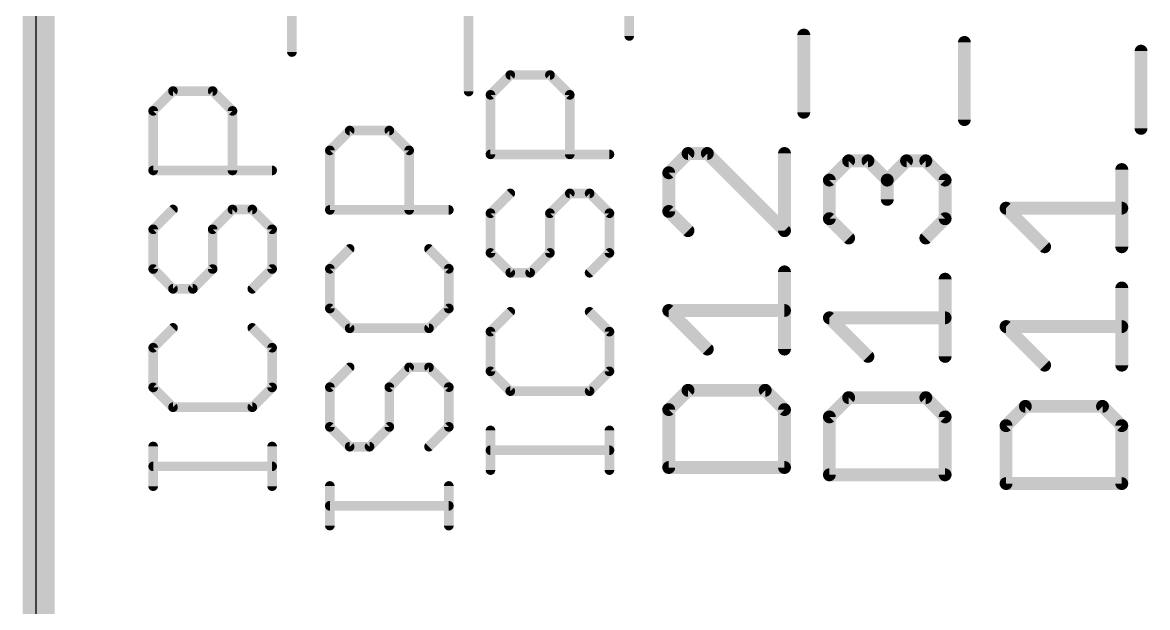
# Model space of a CAD drawing. Extents: x -2.6 to 77.4, y -0.1 to 55.9.
# Drawn here: x 68.47 to 77.37, y 30.63 to 35.26 of the extents above; entities that cross this region are included whole.
import ezdxf

# ---------------------------------------------------------------- set-up
doc = ezdxf.new("R2010")
doc.units = 0
for name, color, linetype in [('1', 12, 'CONTINUOUS'), ('16', 132, 'CONTINUOUS'), ('20', 53, 'CONTINUOUS'), ('27', 253, 'CONTINUOUS')]:
    doc.layers.add(name, color=color, linetype=linetype)

msp = doc.modelspace()

# ---------------------------------------------------------------- linework, layer by layer
at = {"layer": '1', "const_width": 0.254}
msp.add_lwpolyline([(68.6, 0), (68.6, 53.4)], dxfattribs=at)
at = {"layer": '16', "const_width": 0.254}
msp.add_lwpolyline([(68.6, 0), (68.6, 53.4)], dxfattribs=at)
at = {"layer": '20'}
msp.add_line((68.58, 5.08), (68.58, 37.846), dxfattribs=at)
at = {"layer": '27'}
for points, const_width in [([(73.2707, 35.1502), (73.2707, 35.7773)], 0.0762), ([(70.6037, 35.0232), (70.6037, 35.6503)], 0.0762), ([(72.0007, 34.7114), (72.0007, 35.3385)], 0.0762), ([(74.6507, 34.547), (74.6507, 35.1572)], 0.1016), ([(75.9207, 34.4892), (75.9207, 35.0993)], 0.1016), ([(77.3177, 34.42), (77.3177, 35.0302)], 0.1016), ([(72.1733, 34.685), (72.3301, 34.8418)], 0.0762), ([(72.3301, 34.8418), (72.6436, 34.8418)], 0.0762), ([(72.6436, 34.8418), (72.8004, 34.685)], 0.0762), ([(69.5063, 34.558), (69.6631, 34.7148)], 0.0762), ([(69.6631, 34.7148), (69.9766, 34.7148)], 0.0762), ([(69.9766, 34.7148), (70.1334, 34.558)], 0.0762), ([(72.1733, 34.2147), (72.1733, 34.685)], 0.0762), ([(72.8004, 34.685), (72.8004, 34.2147)], 0.0762), ([(69.5063, 34.0877), (69.5063, 34.558)], 0.0762), ([(70.1334, 34.558), (70.1334, 34.0877)], 0.0762), ([(70.9033, 34.2462), (71.0601, 34.403)], 0.0762), ([(71.0601, 34.403), (71.3736, 34.403)], 0.0762), ([(71.3736, 34.403), (71.5304, 34.2462)], 0.0762), ([(70.9033, 33.7759), (70.9033, 34.2462)], 0.0762), ([(71.5304, 34.2462), (71.5304, 33.7759)], 0.0762), ([(73.1139, 34.2147), (72.1733, 34.2147)], 0.0762), ([(73.7356, 34.2216), (73.583, 34.0691)], 0.1016), ([(73.8881, 34.2216), (73.7356, 34.2216)], 0.1016), ([(74.4982, 33.6115), (73.8881, 34.2216)], 0.1016), ([(74.4982, 34.2216), (74.4982, 33.6115)], 0.1016), ([(74.853, 34.0113), (75.0055, 34.1638)], 0.1016), ([(75.0055, 34.1638), (75.1581, 34.1638)], 0.1016), ([(75.1581, 34.1638), (75.3106, 34.0113)], 0.1016), ([(75.3106, 34.0113), (75.4631, 34.1638)], 0.1016), ([(75.4631, 34.1638), (75.6157, 34.1638)], 0.1016), ([(75.6157, 34.1638), (75.7682, 34.0113)], 0.1016), ([(70.4469, 34.0877), (69.5063, 34.0877)], 0.0762), ([(73.583, 34.0691), (73.583, 33.7641)], 0.1016), ([(77.1652, 33.4845), (77.1652, 34.0946)], 0.1016), ([(74.853, 33.7062), (74.853, 34.0113)], 0.1016), ([(75.3106, 34.0113), (75.3106, 33.8587)], 0.1016), ([(75.7682, 34.0113), (75.7682, 33.7062)], 0.1016), ([(72.3301, 33.9063), (72.1733, 33.7495)], 0.0762), ([(72.6436, 33.7495), (72.8004, 33.9063)], 0.0762), ([(72.8004, 33.9063), (72.9571, 33.9063)], 0.0762), ([(72.9571, 33.9063), (73.1139, 33.7495)], 0.0762), ([(69.6631, 33.7793), (69.5063, 33.6225)], 0.0762), ([(69.9766, 33.6225), (70.1334, 33.7793)], 0.0762), ([(70.1334, 33.7793), (70.2901, 33.7793)], 0.0762), ([(70.2901, 33.7793), (70.4469, 33.6225)], 0.0762), ([(71.8439, 33.7759), (70.9033, 33.7759)], 0.0762), ([(73.583, 33.7641), (73.7356, 33.6115)], 0.1016), ([(76.5551, 33.4845), (76.25, 33.7896)], 0.1016), ([(76.25, 33.7896), (77.1652, 33.7896)], 0.1016), ([(72.1733, 33.7495), (72.1733, 33.436)], 0.0762), ([(72.6436, 33.436), (72.6436, 33.7495)], 0.0762), ([(73.1139, 33.7495), (73.1139, 33.436)], 0.0762), ([(75.0055, 33.5537), (74.853, 33.7062)], 0.1016), ([(75.7682, 33.7062), (75.6157, 33.5537)], 0.1016), ([(69.5063, 33.6225), (69.5063, 33.309)], 0.0762), ([(69.9766, 33.309), (69.9766, 33.6225)], 0.0762), ([(70.4469, 33.6225), (70.4469, 33.309)], 0.0762), ([(71.0601, 33.4674), (70.9033, 33.3107)], 0.0762), ([(71.8439, 33.3107), (71.6871, 33.4674)], 0.0762), ([(72.1733, 33.436), (72.3301, 33.2792)], 0.0762), ([(72.4868, 33.2792), (72.6436, 33.436)], 0.0762), ([(73.1139, 33.436), (72.9571, 33.2792)], 0.0762), ([(69.5063, 33.309), (69.6631, 33.1522)], 0.0762), ([(69.8198, 33.1522), (69.9766, 33.309)], 0.0762), ([(70.4469, 33.309), (70.2901, 33.1522)], 0.0762), ([(70.9033, 33.3107), (70.9033, 32.9971)], 0.0762), ([(71.8439, 32.9971), (71.8439, 33.3107)], 0.0762), ([(72.3301, 33.2792), (72.4868, 33.2792)], 0.0762), ([(74.4982, 32.676), (74.4982, 33.2861)], 0.1016), ([(75.7682, 32.6182), (75.7682, 33.2283)], 0.1016), ([(69.6631, 33.1522), (69.8198, 33.1522)], 0.0762), ([(77.1652, 32.549), (77.1652, 33.1591)], 0.1016), ([(70.9033, 32.9971), (71.0601, 32.8404)], 0.0762), ([(71.6871, 32.8404), (71.8439, 32.9971)], 0.0762), ([(72.3301, 32.9708), (72.1733, 32.814)], 0.0762), ([(73.1139, 32.814), (72.9571, 32.9708)], 0.0762), ([(73.8881, 32.676), (73.583, 32.9811)], 0.1016), ([(73.583, 32.9811), (74.4982, 32.9811)], 0.1016), ([(75.1581, 32.6182), (74.853, 32.9232)], 0.1016), ([(74.853, 32.9232), (75.7682, 32.9232)], 0.1016), ([(69.6631, 32.8438), (69.5063, 32.687)], 0.0762), ([(70.4469, 32.687), (70.2901, 32.8438)], 0.0762), ([(71.0601, 32.8404), (71.6871, 32.8404)], 0.0762), ([(72.1733, 32.814), (72.1733, 32.5005)], 0.0762), ([(73.1139, 32.5005), (73.1139, 32.814)], 0.0762), ([(76.5551, 32.549), (76.25, 32.8541)], 0.1016), ([(76.25, 32.8541), (77.1652, 32.8541)], 0.1016), ([(69.5063, 32.687), (69.5063, 32.3734)], 0.0762), ([(70.4469, 32.3734), (70.4469, 32.687)], 0.0762), ([(71.0601, 32.5319), (70.9033, 32.3751)], 0.0762), ([(71.3736, 32.3751), (71.5304, 32.5319)], 0.0762), ([(71.5304, 32.5319), (71.6871, 32.5319)], 0.0762), ([(71.6871, 32.5319), (71.8439, 32.3751)], 0.0762), ([(72.1733, 32.5005), (72.3301, 32.3437)], 0.0762), ([(72.9571, 32.3437), (73.1139, 32.5005)], 0.0762), ([(69.5063, 32.3734), (69.6631, 32.2167)], 0.0762), ([(70.2901, 32.2167), (70.4469, 32.3734)], 0.0762), ([(70.9033, 32.3751), (70.9033, 32.0616)], 0.0762), ([(71.3736, 32.0616), (71.3736, 32.3751)], 0.0762), ([(71.8439, 32.3751), (71.8439, 32.0616)], 0.0762), ([(72.3301, 32.3437), (72.9571, 32.3437)], 0.0762), ([(73.7356, 32.3506), (73.583, 32.1981)], 0.1016), ([(74.3457, 32.3506), (73.7356, 32.3506)], 0.1016), ([(74.4982, 32.1981), (74.3457, 32.3506)], 0.1016), ([(75.0055, 32.2928), (74.853, 32.1402)], 0.1016), ([(75.6157, 32.2928), (75.0055, 32.2928)], 0.1016), ([(75.7682, 32.1402), (75.6157, 32.2928)], 0.1016), ([(69.6631, 32.2167), (70.2901, 32.2167)], 0.0762), ([(73.583, 32.1981), (73.583, 31.7405)], 0.1016), ([(74.4982, 31.7405), (74.4982, 32.1981)], 0.1016), ([(76.4026, 32.2236), (76.25, 32.0711)], 0.1016), ([(77.0127, 32.2236), (76.4026, 32.2236)], 0.1016), ([(77.1652, 32.0711), (77.0127, 32.2236)], 0.1016), ([(74.853, 32.1402), (74.853, 31.6826)], 0.1016), ([(75.7682, 31.6826), (75.7682, 32.1402)], 0.1016), ([(76.25, 32.0711), (76.25, 31.6135)], 0.1016), ([(77.1652, 31.6135), (77.1652, 32.0711)], 0.1016), ([(70.9033, 32.0616), (71.0601, 31.9048)], 0.0762), ([(71.2168, 31.9048), (71.3736, 32.0616)], 0.0762), ([(71.8439, 32.0616), (71.6871, 31.9048)], 0.0762), ([(72.1733, 31.72), (72.1733, 32.0335)], 0.0762), ([(73.1139, 31.72), (73.1139, 32.0335)], 0.0762), ([(69.5063, 31.593), (69.5063, 31.9065)], 0.0762), ([(70.4469, 31.593), (70.4469, 31.9065)], 0.0762), ([(71.0601, 31.9048), (71.2168, 31.9048)], 0.0762), ([(73.1139, 31.8768), (72.1733, 31.8768)], 0.0762), ([(70.4469, 31.7498), (69.5063, 31.7498)], 0.0762), ([(73.583, 31.7405), (74.4982, 31.7405)], 0.1016), ([(74.853, 31.6826), (75.7682, 31.6826)], 0.1016), ([(70.9033, 31.2812), (70.9033, 31.5947)], 0.0762), ([(71.8439, 31.2812), (71.8439, 31.5947)], 0.0762), ([(76.25, 31.6135), (77.1652, 31.6135)], 0.1016), ([(71.8439, 31.4379), (70.9033, 31.4379)], 0.0762)]:
    msp.add_lwpolyline(points, dxfattribs=dict(at, const_width=const_width))
for points, const_width in [([(73.2516, 35.1502, 1), (73.2897, 35.1502)], 0.0381), ([(74.6761, 35.1572, 1), (74.6253, 35.1572)], 0.0508), ([(75.9461, 35.0993, 1), (75.8953, 35.0993)], 0.0508), ([(77.3431, 35.0302, 1), (77.2923, 35.0302)], 0.0508), ([(70.5846, 35.0232, 1), (70.6227, 35.0232)], 0.0381), ([(72.3301, 34.8608, 1), (72.3301, 34.8227)], 0.0381), ([(72.3435, 34.8283, 1), (72.3166, 34.8553)], 0.0381), ([(72.6571, 34.8553, 1), (72.6301, 34.8283)], 0.0381), ([(72.6436, 34.8227, 1), (72.6436, 34.8608)], 0.0381), ([(69.6631, 34.7338, 1), (69.6631, 34.6957)], 0.0381), ([(69.6765, 34.7013, 1), (69.6496, 34.7283)], 0.0381), ([(69.9901, 34.7283, 1), (69.9631, 34.7013)], 0.0381), ([(69.9766, 34.6957, 1), (69.9766, 34.7338)], 0.0381), ([(71.9816, 34.7114, 1), (72.0197, 34.7114)], 0.0381), ([(72.1923, 34.685, 1), (72.1542, 34.685)], 0.0381), ([(72.1598, 34.6985, 1), (72.1868, 34.6716)], 0.0381), ([(72.8194, 34.685, 1), (72.7813, 34.685)], 0.0381), ([(72.7869, 34.6716, 1), (72.8138, 34.6985)], 0.0381), ([(69.5253, 34.558, 1), (69.4872, 34.558)], 0.0381), ([(69.4928, 34.5715, 1), (69.5198, 34.5446)], 0.0381), ([(70.1524, 34.558, 1), (70.1143, 34.558)], 0.0381), ([(70.1199, 34.5446, 1), (70.1468, 34.5715)], 0.0381), ([(74.6253, 34.547, 1), (74.6761, 34.547)], 0.0508), ([(75.8953, 34.4892, 1), (75.9461, 34.4892)], 0.0508), ([(71.0601, 34.422, 1), (71.0601, 34.3839)], 0.0381), ([(71.0735, 34.3895, 1), (71.0466, 34.4164)], 0.0381), ([(71.3871, 34.4164, 1), (71.3601, 34.3895)], 0.0381), ([(71.3736, 34.3839, 1), (71.3736, 34.422)], 0.0381), ([(77.2923, 34.42, 1), (77.3431, 34.42)], 0.0508), ([(70.9223, 34.2462, 1), (70.8842, 34.2462)], 0.0381), ([(70.8898, 34.2597, 1), (70.9168, 34.2327)], 0.0381), ([(71.5494, 34.2462, 1), (71.5113, 34.2462)], 0.0381), ([(71.5169, 34.2327, 1), (71.5438, 34.2597)], 0.0381), ([(72.1733, 34.2338, 1), (72.1733, 34.1957)], 0.0381), ([(73.1139, 34.1957, 1), (73.1139, 34.2338)], 0.0381), ([(73.7356, 34.247, 1), (73.7356, 34.1962)], 0.0508), ([(73.7535, 34.2037, 1), (73.7176, 34.2396)], 0.0508), ([(73.906, 34.2396, 1), (73.8701, 34.2037)], 0.0508), ([(73.8881, 34.1962, 1), (73.8881, 34.247)], 0.0508), ([(74.5236, 34.2216, 1), (74.4728, 34.2216)], 0.0508), ([(72.1542, 34.2147, 1), (72.1923, 34.2147)], 0.0381), ([(72.7813, 34.2147, 1), (72.8194, 34.2147)], 0.0381), ([(75.0055, 34.1892, 1), (75.0055, 34.1384)], 0.0508), ([(75.0235, 34.1458, 1), (74.9876, 34.1818)], 0.0508), ([(75.176, 34.1818, 1), (75.1401, 34.1458)], 0.0508), ([(75.1581, 34.1384, 1), (75.1581, 34.1892)], 0.0508), ([(75.4631, 34.1892, 1), (75.4631, 34.1384)], 0.0508), ([(75.4811, 34.1458, 1), (75.4452, 34.1818)], 0.0508), ([(75.6336, 34.1818, 1), (75.5977, 34.1458)], 0.0508), ([(75.6157, 34.1384, 1), (75.6157, 34.1892)], 0.0508), ([(69.5063, 34.1068, 1), (69.5063, 34.0687)], 0.0381), ([(69.4872, 34.0877, 1), (69.5253, 34.0877)], 0.0381), ([(70.1143, 34.0877, 1), (70.1524, 34.0877)], 0.0381), ([(70.4469, 34.0687, 1), (70.4469, 34.1068)], 0.0381), ([(73.6084, 34.0691, 1), (73.5576, 34.0691)], 0.0508), ([(73.5651, 34.0871, 1), (73.601, 34.0512)], 0.0508), ([(77.1906, 34.0946, 1), (77.1398, 34.0946)], 0.0508), ([(74.8784, 34.0113, 1), (74.8276, 34.0113)], 0.0508), ([(74.8351, 34.0292, 1), (74.871, 33.9933)], 0.0508), ([(75.336, 34.0113, 1), (75.2852, 34.0113)], 0.0508), ([(75.2926, 34.0292, 1), (75.3286, 33.9933)], 0.0508), ([(75.2926, 33.9933, 1), (75.3286, 34.0292)], 0.0508), ([(75.7936, 34.0113, 1), (75.7428, 34.0113)], 0.0508), ([(75.7502, 33.9933, 1), (75.7862, 34.0292)], 0.0508), ([(72.3435, 33.8928, 1), (72.3166, 33.9197)], 0.0381), ([(72.8004, 33.9253, 1), (72.8004, 33.8872)], 0.0381), ([(72.8138, 33.8928, 1), (72.7869, 33.9197)], 0.0381), ([(72.9706, 33.9197, 1), (72.9437, 33.8928)], 0.0381), ([(72.9571, 33.8872, 1), (72.9571, 33.9253)], 0.0381), ([(69.6765, 33.7658, 1), (69.6496, 33.7927)], 0.0381), ([(70.1334, 33.7983, 1), (70.1334, 33.7602)], 0.0381), ([(70.1468, 33.7658, 1), (70.1199, 33.7927)], 0.0381), ([(70.3036, 33.7927, 1), (70.2767, 33.7658)], 0.0381), ([(70.2901, 33.7602, 1), (70.2901, 33.7983)], 0.0381), ([(70.9033, 33.7949, 1), (70.9033, 33.7568)], 0.0381), ([(71.8439, 33.7568, 1), (71.8439, 33.7949)], 0.0381), ([(73.601, 33.782, 1), (73.5651, 33.7461)], 0.0508), ([(75.2852, 33.8587, 1), (75.336, 33.8587)], 0.0508), ([(76.25, 33.815, 1), (76.25, 33.7642)], 0.0508), ([(76.268, 33.8075, 1), (76.2321, 33.7716)], 0.0508), ([(77.1652, 33.7642, 1), (77.1652, 33.815)], 0.0508), ([(70.8842, 33.7759, 1), (70.9223, 33.7759)], 0.0381), ([(71.5113, 33.7759, 1), (71.5494, 33.7759)], 0.0381), ([(72.1923, 33.7495, 1), (72.1542, 33.7495)], 0.0381), ([(72.1598, 33.763, 1), (72.1868, 33.736)], 0.0381), ([(72.6626, 33.7495, 1), (72.6246, 33.7495)], 0.0381), ([(72.6301, 33.763, 1), (72.6571, 33.736)], 0.0381), ([(73.1329, 33.7495, 1), (73.0949, 33.7495)], 0.0381), ([(73.1004, 33.736, 1), (73.1274, 33.763)], 0.0381), ([(73.5576, 33.7641, 1), (73.6084, 33.7641)], 0.0508), ([(74.871, 33.7242, 1), (74.8351, 33.6882)], 0.0508), ([(74.8276, 33.7062, 1), (74.8784, 33.7062)], 0.0508), ([(75.7428, 33.7062, 1), (75.7936, 33.7062)], 0.0508), ([(75.7862, 33.6882, 1), (75.7502, 33.7242)], 0.0508), ([(69.5253, 33.6225, 1), (69.4872, 33.6225)], 0.0381), ([(69.4928, 33.636, 1), (69.5198, 33.609)], 0.0381), ([(69.9956, 33.6225, 1), (69.9576, 33.6225)], 0.0381), ([(69.9631, 33.636, 1), (69.9901, 33.609)], 0.0381), ([(70.4659, 33.6225, 1), (70.4279, 33.6225)], 0.0381), ([(70.4334, 33.609, 1), (70.4604, 33.636)], 0.0381), ([(73.7176, 33.5936, 1), (73.7535, 33.6295)], 0.0508), ([(74.4728, 33.6115, 1), (74.5236, 33.6115)], 0.0508), ([(74.4802, 33.5936, 1), (74.5162, 33.6295)], 0.0508), ([(74.9876, 33.5357, 1), (75.0235, 33.5716)], 0.0508), ([(75.5977, 33.5716, 1), (75.6336, 33.5357)], 0.0508), ([(71.0735, 33.454, 1), (71.0466, 33.4809)], 0.0381), ([(71.7006, 33.4809, 1), (71.6737, 33.454)], 0.0381), ([(72.1868, 33.4494, 1), (72.1598, 33.4225)], 0.0381), ([(72.1542, 33.436, 1), (72.1923, 33.436)], 0.0381), ([(72.6246, 33.436, 1), (72.6626, 33.436)], 0.0381), ([(72.6571, 33.4225, 1), (72.6301, 33.4494)], 0.0381), ([(73.0949, 33.436, 1), (73.1329, 33.436)], 0.0381), ([(73.1274, 33.4225, 1), (73.1004, 33.4494)], 0.0381), ([(76.5371, 33.4666, 1), (76.573, 33.5025)], 0.0508), ([(77.1398, 33.4845, 1), (77.1906, 33.4845)], 0.0508), ([(69.5198, 33.3224, 1), (69.4928, 33.2955)], 0.0381), ([(69.4872, 33.309, 1), (69.5253, 33.309)], 0.0381), ([(69.9576, 33.309, 1), (69.9956, 33.309)], 0.0381), ([(69.9901, 33.2955, 1), (69.9631, 33.3224)], 0.0381), ([(70.4279, 33.309, 1), (70.4659, 33.309)], 0.0381), ([(70.4604, 33.2955, 1), (70.4334, 33.3224)], 0.0381), ([(70.9223, 33.3107, 1), (70.8842, 33.3107)], 0.0381), ([(70.8898, 33.3241, 1), (70.9168, 33.2972)], 0.0381), ([(71.8629, 33.3107, 1), (71.8249, 33.3107)], 0.0381), ([(71.8304, 33.2972, 1), (71.8574, 33.3241)], 0.0381), ([(72.3301, 33.2983, 1), (72.3301, 33.2602)], 0.0381), ([(72.3166, 33.2657, 1), (72.3435, 33.2927)], 0.0381), ([(72.4734, 33.2927, 1), (72.5003, 33.2657)], 0.0381), ([(72.4868, 33.2602, 1), (72.4868, 33.2983)], 0.0381), ([(72.9437, 33.2927, 1), (72.9706, 33.2657)], 0.0381), ([(74.5236, 33.2861, 1), (74.4728, 33.2861)], 0.0508), ([(75.7936, 33.2283, 1), (75.7428, 33.2283)], 0.0508), ([(69.6631, 33.1713, 1), (69.6631, 33.1332)], 0.0381), ([(69.6496, 33.1387, 1), (69.6765, 33.1657)], 0.0381), ([(69.8064, 33.1657, 1), (69.8333, 33.1387)], 0.0381), ([(69.8198, 33.1332, 1), (69.8198, 33.1713)], 0.0381), ([(70.2767, 33.1657, 1), (70.3036, 33.1387)], 0.0381), ([(77.1906, 33.1591, 1), (77.1398, 33.1591)], 0.0508), ([(70.9168, 33.0106, 1), (70.8898, 32.9837)], 0.0381), ([(70.8842, 32.9971, 1), (70.9223, 32.9971)], 0.0381), ([(71.8249, 32.9971, 1), (71.8629, 32.9971)], 0.0381), ([(71.8574, 32.9837, 1), (71.8304, 33.0106)], 0.0381), ([(72.3435, 32.9573, 1), (72.3166, 32.9842)], 0.0381), ([(72.9706, 32.9842, 1), (72.9437, 32.9573)], 0.0381), ([(73.583, 33.0065, 1), (73.583, 32.9557)], 0.0508), ([(73.601, 32.999, 1), (73.5651, 32.9631)], 0.0508), ([(74.4982, 32.9557, 1), (74.4982, 33.0065)], 0.0508), ([(74.853, 32.9486, 1), (74.853, 32.8978)], 0.0508), ([(74.871, 32.9412, 1), (74.8351, 32.9053)], 0.0508), ([(75.7682, 32.8978, 1), (75.7682, 32.9486)], 0.0508), ([(69.6765, 32.8303, 1), (69.6496, 32.8572)], 0.0381), ([(70.3036, 32.8572, 1), (70.2767, 32.8303)], 0.0381), ([(71.0601, 32.8594, 1), (71.0601, 32.8213)], 0.0381), ([(71.0466, 32.8269, 1), (71.0735, 32.8538)], 0.0381), ([(71.6737, 32.8538, 1), (71.7006, 32.8269)], 0.0381), ([(71.6871, 32.8213, 1), (71.6871, 32.8594)], 0.0381), ([(72.1923, 32.814, 1), (72.1542, 32.814)], 0.0381), ([(72.1598, 32.8275, 1), (72.1868, 32.8005)], 0.0381), ([(73.1329, 32.814, 1), (73.0949, 32.814)], 0.0381), ([(73.1004, 32.8005, 1), (73.1274, 32.8275)], 0.0381), ([(76.25, 32.8795, 1), (76.25, 32.8287)], 0.0508), ([(76.268, 32.872, 1), (76.2321, 32.8361)], 0.0508), ([(77.1652, 32.8287, 1), (77.1652, 32.8795)], 0.0508), ([(69.5253, 32.687, 1), (69.4872, 32.687)], 0.0381), ([(69.4928, 32.7005, 1), (69.5198, 32.6735)], 0.0381), ([(70.4659, 32.687, 1), (70.4279, 32.687)], 0.0381), ([(70.4334, 32.6735, 1), (70.4604, 32.7005)], 0.0381), ([(73.8701, 32.658, 1), (73.906, 32.694)], 0.0508), ([(74.4728, 32.676, 1), (74.5236, 32.676)], 0.0508), ([(75.1401, 32.6002, 1), (75.176, 32.6361)], 0.0508), ([(71.0735, 32.5184, 1), (71.0466, 32.5454)], 0.0381), ([(71.5304, 32.551, 1), (71.5304, 32.5129)], 0.0381), ([(71.5438, 32.5184, 1), (71.5169, 32.5454)], 0.0381), ([(71.7006, 32.5454, 1), (71.6737, 32.5184)], 0.0381), ([(71.6871, 32.5129, 1), (71.6871, 32.551)], 0.0381), ([(75.7428, 32.6182, 1), (75.7936, 32.6182)], 0.0508), ([(76.5371, 32.531, 1), (76.573, 32.567)], 0.0508), ([(77.1398, 32.549, 1), (77.1906, 32.549)], 0.0508), ([(72.1868, 32.5139, 1), (72.1598, 32.487)], 0.0381), ([(72.1542, 32.5005, 1), (72.1923, 32.5005)], 0.0381), ([(73.0949, 32.5005, 1), (73.1329, 32.5005)], 0.0381), ([(73.1274, 32.487, 1), (73.1004, 32.5139)], 0.0381), ([(69.5198, 32.3869, 1), (69.4928, 32.36)], 0.0381), ([(69.4872, 32.3734, 1), (69.5253, 32.3734)], 0.0381), ([(70.4279, 32.3734, 1), (70.4659, 32.3734)], 0.0381), ([(70.4604, 32.36, 1), (70.4334, 32.3869)], 0.0381), ([(70.9223, 32.3751, 1), (70.8842, 32.3751)], 0.0381), ([(70.8898, 32.3886, 1), (70.9168, 32.3617)], 0.0381), ([(71.3601, 32.3886, 1), (71.3871, 32.3617)], 0.0381), ([(71.3927, 32.3751, 1), (71.3546, 32.3751)], 0.0381), ([(71.8629, 32.3751, 1), (71.8249, 32.3751)], 0.0381), ([(71.8304, 32.3617, 1), (71.8574, 32.3886)], 0.0381), ([(72.3301, 32.3627, 1), (72.3301, 32.3246)], 0.0381), ([(72.9571, 32.3246, 1), (72.9571, 32.3627)], 0.0381), ([(73.7356, 32.376, 1), (73.7356, 32.3252)], 0.0508), ([(73.7535, 32.3326, 1), (73.7176, 32.3686)], 0.0508), ([(74.3636, 32.3686, 1), (74.3277, 32.3326)], 0.0508), ([(74.3457, 32.3252, 1), (74.3457, 32.376)], 0.0508), ([(72.3166, 32.3302, 1), (72.3435, 32.3572)], 0.0381), ([(72.9437, 32.3572, 1), (72.9706, 32.3302)], 0.0381), ([(75.0055, 32.3182, 1), (75.0055, 32.2674)], 0.0508), ([(75.0235, 32.2748, 1), (74.9876, 32.3107)], 0.0508), ([(75.6336, 32.3107, 1), (75.5977, 32.2748)], 0.0508), ([(75.6157, 32.2674, 1), (75.6157, 32.3182)], 0.0508), ([(69.6631, 32.2357, 1), (69.6631, 32.1976)], 0.0381), ([(69.6496, 32.2032, 1), (69.6765, 32.2302)], 0.0381), ([(70.2767, 32.2302, 1), (70.3036, 32.2032)], 0.0381), ([(70.2901, 32.1976, 1), (70.2901, 32.2357)], 0.0381), ([(73.6084, 32.1981, 1), (73.5576, 32.1981)], 0.0508), ([(73.5651, 32.216, 1), (73.601, 32.1801)], 0.0508), ([(74.5236, 32.1981, 1), (74.4728, 32.1981)], 0.0508), ([(74.4802, 32.1801, 1), (74.5162, 32.216)], 0.0508), ([(76.4026, 32.249, 1), (76.4026, 32.1982)], 0.0508), ([(76.4205, 32.2056, 1), (76.3846, 32.2416)], 0.0508), ([(77.0306, 32.2416, 1), (76.9947, 32.2056)], 0.0508), ([(77.0127, 32.1982, 1), (77.0127, 32.249)], 0.0508), ([(74.8784, 32.1402, 1), (74.8276, 32.1402)], 0.0508), ([(74.8351, 32.1582, 1), (74.871, 32.1223)], 0.0508), ([(75.7936, 32.1402, 1), (75.7428, 32.1402)], 0.0508), ([(75.7502, 32.1223, 1), (75.7862, 32.1582)], 0.0508), ([(76.2754, 32.0711, 1), (76.2246, 32.0711)], 0.0508), ([(76.2321, 32.089, 1), (76.268, 32.0531)], 0.0508), ([(77.1906, 32.0711, 1), (77.1398, 32.0711)], 0.0508), ([(77.1472, 32.0531, 1), (77.1832, 32.089)], 0.0508), ([(70.9168, 32.0751, 1), (70.8898, 32.0481)], 0.0381), ([(70.8842, 32.0616, 1), (70.9223, 32.0616)], 0.0381), ([(71.3546, 32.0616, 1), (71.3927, 32.0616)], 0.0381), ([(71.3871, 32.0481, 1), (71.3601, 32.0751)], 0.0381), ([(71.8249, 32.0616, 1), (71.8629, 32.0616)], 0.0381), ([(71.8574, 32.0481, 1), (71.8304, 32.0751)], 0.0381), ([(72.1923, 32.0335, 1), (72.1542, 32.0335)], 0.0381), ([(73.1329, 32.0335, 1), (73.0949, 32.0335)], 0.0381), ([(69.5253, 31.9065, 1), (69.4872, 31.9065)], 0.0381), ([(70.4659, 31.9065, 1), (70.4279, 31.9065)], 0.0381), ([(71.0601, 31.9239, 1), (71.0601, 31.8858)], 0.0381), ([(71.0466, 31.8914, 1), (71.0735, 31.9183)], 0.0381), ([(71.2034, 31.9183, 1), (71.2303, 31.8914)], 0.0381), ([(71.2168, 31.8858, 1), (71.2168, 31.9239)], 0.0381), ([(71.6737, 31.9183, 1), (71.7006, 31.8914)], 0.0381), ([(72.1733, 31.8958, 1), (72.1733, 31.8577)], 0.0381), ([(73.1139, 31.8577, 1), (73.1139, 31.8958)], 0.0381), ([(69.5063, 31.7688, 1), (69.5063, 31.7307)], 0.0381), ([(70.4469, 31.7307, 1), (70.4469, 31.7688)], 0.0381), ([(73.583, 31.7659, 1), (73.583, 31.7151)], 0.0508), ([(73.5576, 31.7405, 1), (73.6084, 31.7405)], 0.0508), ([(74.4728, 31.7405, 1), (74.5236, 31.7405)], 0.0508), ([(74.4982, 31.7151, 1), (74.4982, 31.7659)], 0.0508), ([(72.1542, 31.72, 1), (72.1923, 31.72)], 0.0381), ([(73.0949, 31.72, 1), (73.1329, 31.72)], 0.0381), ([(74.853, 31.708, 1), (74.853, 31.6572)], 0.0508), ([(74.8276, 31.6826, 1), (74.8784, 31.6826)], 0.0508), ([(75.7428, 31.6826, 1), (75.7936, 31.6826)], 0.0508), ([(75.7682, 31.6572, 1), (75.7682, 31.708)], 0.0508), ([(69.4872, 31.593, 1), (69.5253, 31.593)], 0.0381), ([(70.4279, 31.593, 1), (70.4659, 31.593)], 0.0381), ([(70.9223, 31.5947, 1), (70.8842, 31.5947)], 0.0381), ([(71.8629, 31.5947, 1), (71.8249, 31.5947)], 0.0381), ([(76.25, 31.6389, 1), (76.25, 31.5881)], 0.0508), ([(76.2246, 31.6135, 1), (76.2754, 31.6135)], 0.0508), ([(77.1398, 31.6135, 1), (77.1906, 31.6135)], 0.0508), ([(77.1652, 31.5881, 1), (77.1652, 31.6389)], 0.0508), ([(70.9033, 31.457, 1), (70.9033, 31.4189)], 0.0381), ([(71.8439, 31.4189, 1), (71.8439, 31.457)], 0.0381), ([(70.8842, 31.2812, 1), (70.9223, 31.2812)], 0.0381), ([(71.8249, 31.2812, 1), (71.8629, 31.2812)], 0.0381)]:
    msp.add_lwpolyline(points, format="xyb", dxfattribs=dict(at, const_width=const_width))

doc.saveas('drawing.dxf')
